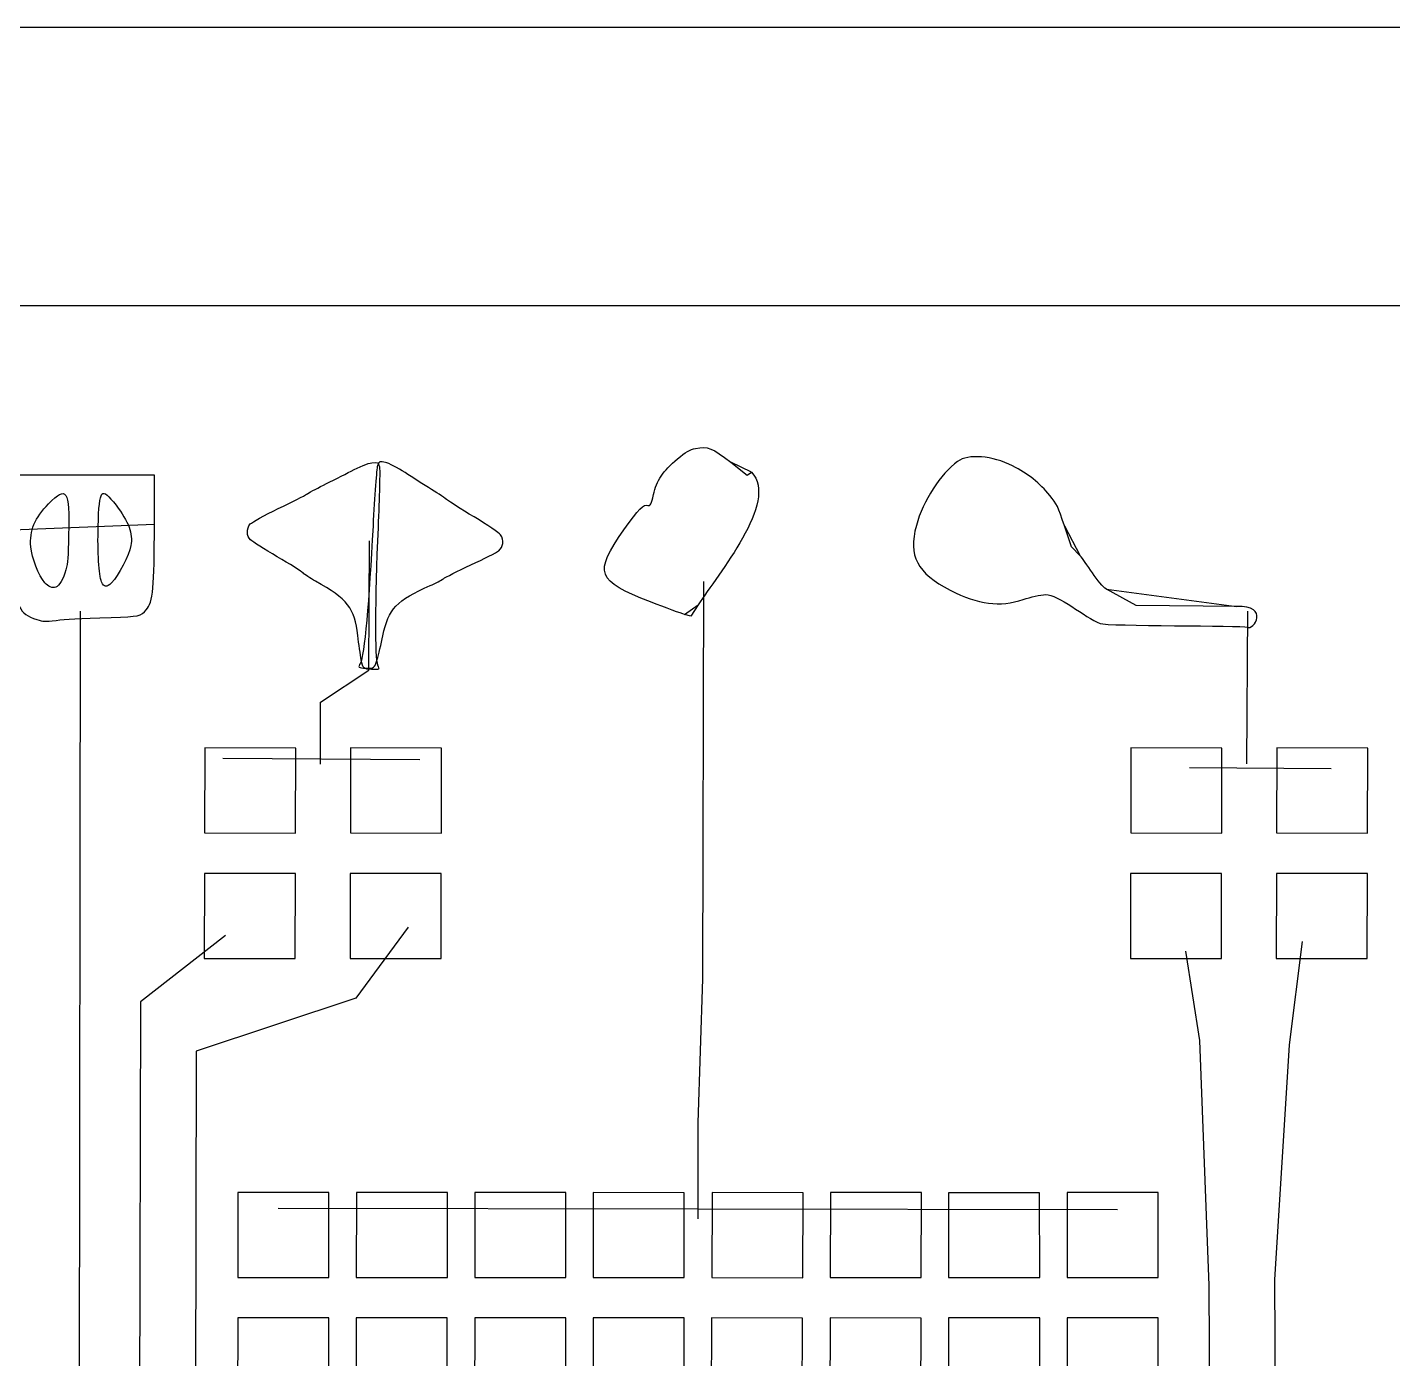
# Model space of a CAD drawing. Extents: x 0 to 138, y 0 to 96.
# Drawn here: x 68.71 to 91.22, y 74.05 to 95.99 of the extents above; entities that cross this region are included whole.
import ezdxf

# ---------------------------------------------------------------- set-up
doc = ezdxf.new("R2010")
doc.units = 0
doc.layers.add('Layer_1', color=7, linetype='CONTINUOUS')

msp = doc.modelspace()

# ---------------------------------------------------------------- linework, layer by layer
at = {"layer": 'Layer_1', "color": 7}
for points in [[(0.014465, 95.985521), (137.985535, 95.985521), (137.985535, 0.014463), (0.014465, 0.014463), (0.014465, 95.985521)], [(130.89566, 91.395654), (7.104344, 91.395654), (7.104344, 0.604339), (130.89566, 0.604339), (130.89566, 91.395654)], [(80.310677, 88.819346), (80.583275, 88.607625), (80.65496, 88.655462)], [(84.048739, 88.83265), (84.048739, 88.832641)], [(70.808955, 87.800803), (70.809519, 88.606832), (69.636189, 88.606832), (68.462858, 88.606832), (68.471494, 87.703902)], [(72.389823, 87.801185), (72.389815, 87.801185)], [(76.516164, 87.620314), (76.516172, 87.620314)], [(86.071143, 87.277114), (85.925629, 87.424302), (85.811922, 87.769674)], [(69.002874, 86.831576), (69.002874, 86.831576)], [(69.938974, 86.846327), (69.938974, 86.846336)], [(88.645941, 86.442501), (86.995364, 86.460563), (86.502294, 86.72717)], [(79.774937, 86.471847), (79.654104, 86.284234), (79.550526, 86.310706), (79.550551, 86.310723)], [(69.18866, 86.212959), (69.188677, 86.212964)], [(73.136185, 82.706169), (73.139915, 84.106983), (71.638883, 84.110981), (71.635153, 82.710167), (73.136185, 82.706169), (73.136185, 82.706169)], [(75.540568, 82.706169), (75.544298, 84.106983), (74.043267, 84.110981), (74.039537, 82.710167), (75.540568, 82.706169), (75.540568, 82.706169)], [(88.404178, 82.706169), (88.407908, 84.106983), (86.906877, 84.110981), (86.903147, 82.710167), (88.404178, 82.706169), (88.404178, 82.706169)], [(90.808556, 82.706169), (90.812286, 84.106983), (89.311255, 84.110981), (89.307525, 82.710167), (90.808556, 82.706169), (90.808556, 82.706169)], [(73.130682, 80.639618), (73.134412, 82.040432), (71.633381, 82.044429), (71.629651, 80.643616), (73.130682, 80.639618), (73.130682, 80.639618)], [(75.535066, 80.639618), (75.538796, 82.040432), (74.037764, 82.044429), (74.034034, 80.643616), (75.535066, 80.639618), (75.535066, 80.639618)], [(88.398675, 80.639618), (88.402405, 82.040432), (86.901374, 82.044429), (86.897644, 80.643616), (88.398675, 80.639618), (88.398675, 80.639618)], [(90.803054, 80.639618), (90.806784, 82.040432), (89.305752, 82.044429), (89.302022, 80.643616), (90.803054, 80.639618), (90.803054, 80.639618)], [(73.6857, 75.383219), (73.687364, 76.783673), (72.185576, 76.785456), (72.183912, 75.385002), (73.6857, 75.383219), (73.6857, 75.383219)], [(75.638666, 75.383219), (75.640331, 76.783673), (74.138543, 76.785456), (74.136878, 75.385002), (75.638666, 75.383219), (75.638666, 75.383219)], [(77.591593, 75.383219), (77.593258, 76.783673), (76.09147, 76.785456), (76.089805, 75.385002), (77.591593, 75.383219), (77.591593, 75.383219)], [(79.542748, 75.383375), (79.543599, 76.782664), (78.045045, 76.783578), (78.044193, 75.38429), (79.542748, 75.383375), (79.542748, 75.383375)], [(81.496841, 75.380654), (81.502471, 76.779263), (80.003909, 76.785297), (79.998278, 75.386688), (81.496841, 75.380654), (81.496841, 75.380654)], [(83.451074, 75.382399), (83.454761, 76.783968), (81.952735, 76.78792), (81.949048, 75.386351), (83.451074, 75.382399), (83.451074, 75.382399)], [(85.402914, 75.38404), (85.401953, 76.782006), (83.899901, 76.780965), (83.900862, 75.382999), (85.402914, 75.38404), (85.402914, 75.38404)], [(87.35429, 75.384303), (87.353784, 76.784432), (85.855105, 76.783894), (85.855611, 75.383765), (87.35429, 75.384303), (87.35429, 75.384303)], [(73.683244, 73.317198), (73.684909, 74.717652), (72.18312, 74.719436), (72.181456, 73.318981), (73.683244, 73.317198), (73.683244, 73.317198)], [(75.63621, 73.317198), (75.637875, 74.717652), (74.136087, 74.719436), (74.134422, 73.318981), (75.63621, 73.317198), (75.63621, 73.317198)], [(77.589137, 73.317198), (77.590802, 74.717652), (76.089014, 74.719436), (76.087349, 73.318981), (77.589137, 73.317198), (77.589137, 73.317198)], [(79.541491, 73.319075), (79.542343, 74.718363), (78.043788, 74.719278), (78.042937, 73.31999), (79.541491, 73.319075), (79.541491, 73.319075)], [(81.488535, 73.317356), (81.494165, 74.715965), (79.995603, 74.721998), (79.989972, 73.323389), (81.488535, 73.317356), (81.488535, 73.317356)], [(83.445635, 73.314734), (83.449322, 74.716303), (81.947296, 74.720254), (81.943609, 73.318685), (83.445635, 73.314734), (83.445635, 73.314734)], [(85.404333, 73.321689), (85.403371, 74.719655), (83.901319, 74.718615), (83.902281, 73.320648), (85.404333, 73.321689), (85.404333, 73.321689)], [(87.355038, 73.318763), (87.354531, 74.718892), (85.855852, 74.718354), (85.856358, 73.318225), (87.355038, 73.318763), (87.355038, 73.318763)]]:
    msp.add_lwpolyline(points, close=True, dxfattribs=at)
for points in [[(73.545463, 83.843565), (73.550346, 84.865029), (74.346791, 85.390933), (74.357007, 87.524823)], [(79.775603, 76.353675), (79.775603, 77.935652), (79.852828, 80.30784), (79.866262, 86.852133)], [(69.584765, 86.366603), (69.567154, 73.392625)], [(88.828906, 86.366603), (88.811408, 83.848828)], [(71.938634, 83.93998), (75.18667, 83.92237)], [(87.874374, 83.789776), (90.21044, 83.772165)], [(74.991985, 81.159344), (74.12913, 79.988426), (71.49811, 79.115406), (71.485975, 73.438141)], [(71.979279, 81.018396), (70.578416, 79.926038), (70.564418, 73.316761)], [(89.728404, 80.921044), (89.514028, 79.217389), (89.273857, 75.346768), (89.287122, 73.355908)], [(87.80808, 80.764427), (88.036115, 79.287863), (88.190321, 75.255732), (88.203586, 73.264871)], [(86.688561, 76.502124), (72.849153, 76.519734)]]:
    msp.add_lwpolyline(points, dxfattribs=at)
for points in [[(79.433832, 88.876547), (79.561679, 88.985002), (79.6376, 89.028518), (79.731613, 89.047254)], [(79.731613, 89.047254), (79.927131, 89.086221), (80.008019, 89.054395), (80.310677, 88.819346)], [(84.956027, 88.758724), (84.623061, 88.928298), (84.225635, 88.96068), (84.048739, 88.83265)], [(74.05546, 88.674352), (74.182319, 88.740878), (74.334531, 88.802612), (74.39371, 88.811537)], [(74.39371, 88.811537), (74.485454, 88.825382), (74.50398, 88.815427), (74.519472, 88.744117)], [(74.486029, 88.761838), (74.47171, 88.716993), (74.439, 88.26857), (74.413393, 87.765339)], [(74.617642, 88.816972), (74.527634, 88.839493), (74.508244, 88.831349), (74.486029, 88.761838)], [(74.519472, 88.744117), (74.529453, 88.698111), (74.519296, 88.248612), (74.496846, 87.74523)], [(74.941285, 88.648187), (74.82134, 88.726496), (74.675701, 88.802449), (74.617642, 88.816972)], [(79.037005, 88.286423), (79.085471, 88.514176), (79.190147, 88.669839), (79.433832, 88.876547)], [(84.048739, 88.832641), (83.770609, 88.631346), (83.477662, 88.175882), (83.370022, 87.777443)], [(85.570819, 88.271916), (85.403941, 88.477352), (85.215502, 88.626571), (84.956027, 88.758724)], [(73.596386, 88.440832), (73.722017, 88.502741), (73.9286, 88.607826), (74.05546, 88.674352)], [(75.376024, 88.371996), (75.256863, 88.445591), (75.06123, 88.569878), (74.941285, 88.648187)], [(80.65496, 88.655462), (81.110975, 88.172574), (80.095257, 86.970113), (79.774937, 86.471847)], [(69.066153, 88.134621), (69.368382, 88.437208), (69.409807, 88.372503), (69.395501, 87.620217)], [(69.882738, 87.761151), (69.901111, 88.392518), (69.9304, 88.427305), (70.176574, 88.110082)], [(72.851705, 88.054948), (73.080051, 88.164373), (73.289626, 88.270634), (73.317425, 88.291086)], [(73.317425, 88.291086), (73.345215, 88.311543), (73.470756, 88.378924), (73.596386, 88.440832)], [(75.639451, 88.196355), (75.613737, 88.219367), (75.495185, 88.2984), (75.376024, 88.371996)], [(78.944783, 88.105721), (78.98338, 88.091977), (79.004394, 88.133125), (79.037005, 88.286423)], [(85.811922, 87.769674), (85.705581, 88.092446), (85.689945, 88.125302), (85.570819, 88.271916)], [(68.77251, 87.425761), (68.74821, 87.692365), (68.835917, 87.90411), (69.066153, 88.134621)], [(70.176574, 88.110082), (70.38434, 87.842352), (70.458333, 87.641788), (70.421997, 87.444825)], [(72.389815, 87.801185), (72.415496, 87.83133), (72.623356, 87.945522), (72.851705, 88.054948)], [(76.080557, 87.916924), (75.863674, 88.047605), (75.665175, 88.173348), (75.639451, 88.196355)], [(78.550364, 87.704449), (78.797881, 88.056245), (78.871979, 88.131629), (78.944783, 88.105721)], [(70.675162, 86.387485), (70.787077, 86.520491), (70.808176, 86.743356), (70.808955, 87.800803)], [(72.394943, 87.539127), (72.325824, 87.604211), (72.323494, 87.723366), (72.389823, 87.801185)], [(76.516172, 87.620314), (76.493479, 87.652768), (76.297443, 87.786243), (76.080557, 87.916924)], [(69.395501, 87.620217), (69.388474, 87.250602), (69.381842, 87.168377), (69.349346, 87.04804)], [(69.938974, 86.846336), (69.893821, 86.959177), (69.870464, 87.339178), (69.882738, 87.761151)], [(74.413393, 87.765339), (74.35148, 86.548966), (74.265088, 85.605617), (74.206754, 85.50869)], [(74.496846, 87.74523), (74.4426, 86.528491), (74.438732, 85.581202), (74.487566, 85.479159)], [(76.486102, 87.359936), (76.561108, 87.418139), (76.574778, 87.536531), (76.516164, 87.620314)], [(78.9878, 86.517857), (78.09245, 86.870116), (78.048062, 86.990529), (78.550364, 87.704449)], [(83.370022, 87.777443), (83.233173, 87.270914), (83.378489, 86.993978), (83.929415, 86.711154)], [(69.002874, 86.831576), (68.899724, 86.954164), (68.789609, 87.238182), (68.77251, 87.425761)], [(70.421997, 87.444825), (70.391949, 87.281951), (70.219469, 86.949468), (70.10398, 86.831793)], [(72.831519, 87.26271), (72.623895, 87.384142), (72.427435, 87.508527), (72.394943, 87.539127)], [(76.025179, 87.126366), (76.243428, 87.227467), (76.450843, 87.332571), (76.486102, 87.359936)], [(73.259642, 86.993872), (73.231799, 87.020292), (73.039144, 87.141277), (72.831519, 87.26271)], [(75.573392, 86.899537), (75.603626, 86.923183), (75.80693, 87.025266), (76.025179, 87.126366)], [(86.502294, 86.72717), (86.382773, 86.791796), (86.151181, 87.196164), (86.071143, 87.277114)], [(69.349346, 87.04804), (69.307499, 86.893038), (69.243047, 86.780488), (69.183535, 86.758472)], [(73.464918, 86.860157), (73.379856, 86.907275), (73.287483, 86.967448), (73.259642, 86.993872)], [(75.356312, 86.785985), (75.445476, 86.824785), (75.543161, 86.875884), (75.573392, 86.899537)], [(69.183535, 86.758472), (69.129532, 86.73849), (69.056242, 86.768152), (69.002874, 86.831576)], [(70.10398, 86.831793), (70.025111, 86.751427), (69.975186, 86.755827), (69.938974, 86.846327)], [(74.1631, 85.962061), (74.113905, 86.414713), (73.996557, 86.565662), (73.464918, 86.860157)], [(74.575748, 85.958485), (74.667842, 86.404393), (74.799035, 86.543476), (75.356312, 86.785985)], [(83.929415, 86.711154), (84.395251, 86.472019), (84.741763, 86.427752), (85.133149, 86.557385)], [(68.583088, 86.438784), (68.641993, 86.330552), (68.717273, 86.275031), (68.868984, 86.227916)], [(79.550551, 86.310723), (79.49359, 86.325286), (79.240344, 86.418498), (78.9878, 86.517857)], [(85.133149, 86.557385), (85.257327, 86.598627), (85.412521, 86.632217), (85.500066, 86.637082)], [(85.500066, 86.637082), (85.704508, 86.648427), (86.149685, 86.26156), (86.39821, 86.161255)], [(88.82264, 86.101407), (88.929518, 86.03473), (89.206858, 86.464021), (88.645941, 86.442501)], [(68.868984, 86.227916), (68.989471, 86.190499), (68.990715, 86.190443), (69.18866, 86.212959)], [(69.188677, 86.212964), (69.352454, 86.231591), (69.554288, 86.2422), (70.096013, 86.260612)], [(70.096013, 86.260612), (70.557799, 86.276303), (70.586995, 86.28271), (70.675162, 86.387485)], [(86.39821, 86.161255), (86.510704, 86.115857), (88.747851, 86.131413), (88.82264, 86.101407)], [(74.220411, 85.562464), (74.203732, 85.645721), (74.177937, 85.825537), (74.1631, 85.962061)], [(74.48063, 85.566166), (74.505165, 85.647455), (74.547973, 85.823996), (74.575748, 85.958485)], [(74.388593, 85.404512), (74.255764, 85.410853), (74.249642, 85.416598), (74.220411, 85.562464)], [(74.298166, 85.424953), (74.430995, 85.418612), (74.437637, 85.423748), (74.48063, 85.566166)], [(74.206754, 85.50869), (74.162249, 85.434734), (74.166042, 85.431261), (74.298166, 85.424953)], [(74.487566, 85.479159), (74.524824, 85.401299), (74.520717, 85.398204), (74.388593, 85.404512)]]:
    msp.add_open_spline(points, degree=3, dxfattribs=at)

doc.saveas('drawing.dxf')
